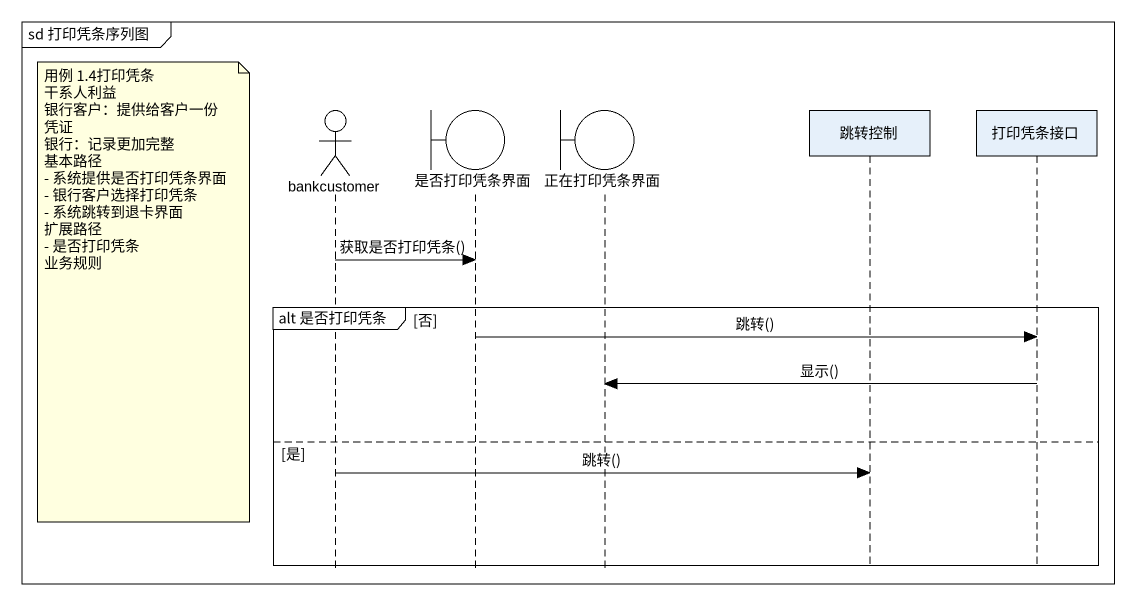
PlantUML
@startuml
mainframe sd 打印凭条序列图
hide footbox
actor bankcustomer
boundary 是否打印凭条界面
boundary 正在打印凭条界面
participant 跳转控制
participant 打印凭条接口

bankcustomer -> 是否打印凭条界面 : 获取是否打印凭条()
note left of bankcustomer
  用例 1.4打印凭条
  干系人利益
  银行客户：提供给客户一份凭证
  银行：记录更加完整
  基本路径
  - 系统提供是否打印凭条界面
  - 银行客户选择打印凭条
  - 系统跳转到退卡界面
  扩展路径
  - 是否打印凭条
  业务规则
end note
group alt 是否打印凭条 [否]
  是否打印凭条界面 -> 打印凭条接口 : 跳转()
  打印凭条接口 -> 正在打印凭条界面 : 显示()
else 是
  bankcustomer -> 跳转控制 : 跳转()
end
@enduml
